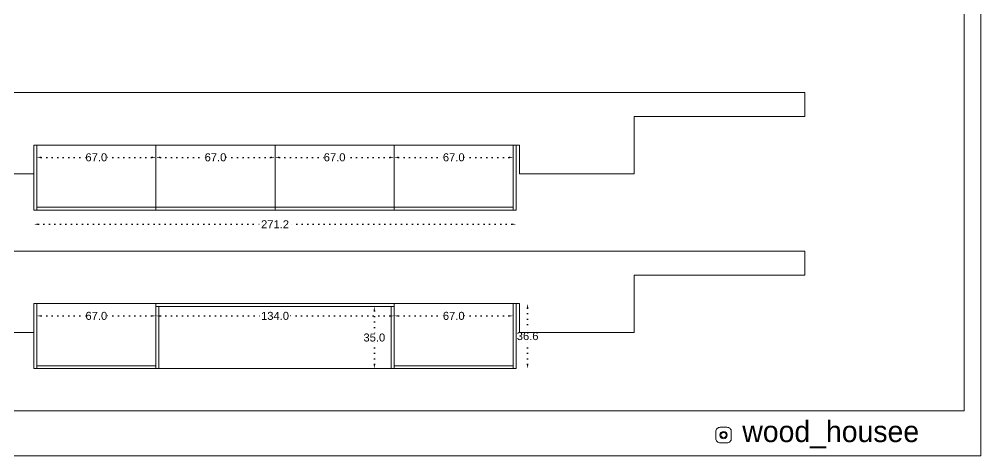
# Model space of a CAD drawing. Header units: inches. Extents: x -212 to 2684, y -258 to 1343.
# Drawn here: x 1216 to 1756, y -258 to -12 of the extents above; entities that cross this region are included whole.
import ezdxf

# ---------------------------------------------------------------- set-up
doc = ezdxf.new("R2010")
doc.units = ezdxf.units.IN
doc.header["$MEASUREMENT"] = 0
doc.linetypes.add('ACAD_ISO07W100', pattern=[3, 0, -3])
doc.styles.get("Standard").update_dxf_attribs({"font": 'arial.ttf'})
doc.dimstyles.get("Standard").update_dxf_attribs({"dimtxt": 4.5, "dimasz": 2.5, "dimexe": 0.18, "dimexo": 0.0625, "dimgap": 0.09, "dimtad": 0, "dimtih": 1, "dimtoh": 1, "dimdec": 1, "dimzin": 0, "dimdsep": 46, "dimtxsty": 'Standard', "dimcen": 0.09, "dimse1": 1, "dimse2": 1, "dimadec": 0, "dimazin": 0, "dimtfac": 1, "dimtdec": 1, "dimtofl": 0, "dimtmove": 0, "dimatfit": 3, "dimfxl": 1, "dimtolj": 1, "dimtzin": 0, "dimarcsym": 0})

# ---------------------------------------------------------------- blocks, each defined once
blk = doc.blocks.new('*D15')
at = {"color": 0, "linetype": 'ACAD_ISO07W100', "lineweight": -2, "transparency": 16777216}
for p, q in [((1228.02, -89.78), (1253.08, -89.78)), ((1290.02, -89.78), (1264.96, -89.78))]:
    blk.add_line(p, q, dxfattribs=at)
at = {"color": 0, "transparency": 16777216}
for points in [[(1228.02, -89.36), (1228.02, -90.2), (1225.52, -89.78)], [(1290.02, -89.36), (1290.02, -90.2), (1292.52, -89.78)]]:
    blk.add_solid(points, dxfattribs=at)
at = {"layer": 'Defpoints', "color": 0, "transparency": 16777216}
for p in [(1225.52, -82.87), (1292.52, -82.87), (1225.52, -89.78)]:
    blk.add_point(p, dxfattribs=at)
at = {"color": 0, "lineweight": 20, "transparency": 16777216, "insert": (1259.02, -89.78), "char_height": 4.5, "attachment_point": 5}
blk.add_mtext('\\A1;67.0', dxfattribs=at)
blk = doc.blocks.new('*D16')
at = {"color": 0, "linetype": 'ACAD_ISO07W100', "lineweight": -2, "transparency": 16777216}
for p, q in [((1295.02, -89.78), (1320.08, -89.78)), ((1357.02, -89.78), (1331.96, -89.78))]:
    blk.add_line(p, q, dxfattribs=at)
at = {"color": 0, "transparency": 16777216}
for points in [[(1295.02, -89.36), (1295.02, -90.2), (1292.52, -89.78)], [(1357.02, -89.36), (1357.02, -90.2), (1359.52, -89.78)]]:
    blk.add_solid(points, dxfattribs=at)
at = {"layer": 'Defpoints', "color": 0, "transparency": 16777216}
for p in [(1292.52, -82.87), (1359.52, -82.87), (1292.52, -89.78)]:
    blk.add_point(p, dxfattribs=at)
at = {"color": 0, "lineweight": 20, "transparency": 16777216, "insert": (1326.02, -89.78), "char_height": 4.5, "attachment_point": 5}
blk.add_mtext('\\A1;67.0', dxfattribs=at)
blk = doc.blocks.new('*D17')
at = {"color": 0, "linetype": 'ACAD_ISO07W100', "lineweight": -2, "transparency": 16777216}
for p, q in [((1362.02, -89.78), (1387.08, -89.78)), ((1424.02, -89.78), (1398.96, -89.78))]:
    blk.add_line(p, q, dxfattribs=at)
at = {"color": 0, "transparency": 16777216}
for points in [[(1362.02, -89.36), (1362.02, -90.2), (1359.52, -89.78)], [(1424.02, -89.36), (1424.02, -90.2), (1426.52, -89.78)]]:
    blk.add_solid(points, dxfattribs=at)
at = {"layer": 'Defpoints', "color": 0, "transparency": 16777216}
for p in [(1359.52, -82.87), (1426.52, -82.87), (1359.52, -89.78)]:
    blk.add_point(p, dxfattribs=at)
at = {"color": 0, "lineweight": 20, "transparency": 16777216, "insert": (1393.02, -89.78), "char_height": 4.5, "attachment_point": 5}
blk.add_mtext('\\A1;67.0', dxfattribs=at)
blk = doc.blocks.new('*D18')
at = {"color": 0, "linetype": 'ACAD_ISO07W100', "lineweight": -2, "transparency": 16777216}
for p, q in [((1429.02, -89.78), (1454.08, -89.78)), ((1491.02, -89.78), (1465.96, -89.78))]:
    blk.add_line(p, q, dxfattribs=at)
at = {"color": 0, "transparency": 16777216}
for points in [[(1429.02, -89.36), (1429.02, -90.2), (1426.52, -89.78)], [(1491.02, -89.36), (1491.02, -90.2), (1493.52, -89.78)]]:
    blk.add_solid(points, dxfattribs=at)
at = {"layer": 'Defpoints', "color": 0, "transparency": 16777216}
for p in [(1426.52, -82.87), (1493.52, -82.87), (1426.52, -89.78)]:
    blk.add_point(p, dxfattribs=at)
at = {"color": 0, "lineweight": 20, "transparency": 16777216, "insert": (1460.02, -89.78), "char_height": 4.5, "attachment_point": 5}
blk.add_mtext('\\A1;67.0', dxfattribs=at)
blk = doc.blocks.new('*D20')
at = {"color": 0, "linetype": 'ACAD_ISO07W100', "lineweight": -2, "transparency": 16777216}
for p, q in [((1228.02, -179.03), (1253.08, -179.03)), ((1290.02, -179.03), (1264.96, -179.03))]:
    blk.add_line(p, q, dxfattribs=at)
at = {"color": 0, "transparency": 16777216}
for points in [[(1228.02, -178.62), (1228.02, -179.45), (1225.52, -179.03)], [(1290.02, -178.62), (1290.02, -179.45), (1292.52, -179.03)]]:
    blk.add_solid(points, dxfattribs=at)
at = {"layer": 'Defpoints', "color": 0, "transparency": 16777216}
for p in [(1225.52, -172.12), (1292.52, -172.12), (1292.52, -179.03)]:
    blk.add_point(p, dxfattribs=at)
at = {"color": 0, "lineweight": 20, "transparency": 16777216, "insert": (1259.02, -179.03), "char_height": 4.5, "attachment_point": 5}
blk.add_mtext('\\A1;67.0', dxfattribs=at)
blk = doc.blocks.new('*D21')
at = {"color": 0, "linetype": 'ACAD_ISO07W100', "lineweight": -2, "transparency": 16777216}
for p, q in [((1295.02, -179.03), (1352.06, -179.03)), ((1424.02, -179.03), (1366.98, -179.03))]:
    blk.add_line(p, q, dxfattribs=at)
at = {"color": 0, "transparency": 16777216}
for points in [[(1295.02, -178.62), (1295.02, -179.45), (1292.52, -179.03)], [(1424.02, -178.62), (1424.02, -179.45), (1426.52, -179.03)]]:
    blk.add_solid(points, dxfattribs=at)
at = {"layer": 'Defpoints', "color": 0, "transparency": 16777216}
for p in [(1292.52, -172.12), (1426.52, -172.12), (1426.52, -179.03)]:
    blk.add_point(p, dxfattribs=at)
at = {"color": 0, "lineweight": 20, "transparency": 16777216, "insert": (1359.52, -179.03), "char_height": 4.5, "attachment_point": 5}
blk.add_mtext('\\A1;134.0', dxfattribs=at)
blk = doc.blocks.new('*D22')
at = {"color": 0, "linetype": 'ACAD_ISO07W100', "lineweight": -2, "transparency": 16777216}
for p, q in [((1429.02, -179.03), (1454.08, -179.03)), ((1491.02, -179.03), (1465.96, -179.03))]:
    blk.add_line(p, q, dxfattribs=at)
at = {"color": 0, "transparency": 16777216}
for points in [[(1429.02, -178.62), (1429.02, -179.45), (1426.52, -179.03)], [(1491.02, -178.62), (1491.02, -179.45), (1493.52, -179.03)]]:
    blk.add_solid(points, dxfattribs=at)
at = {"layer": 'Defpoints', "color": 0, "transparency": 16777216}
for p in [(1426.52, -172.12), (1493.52, -172.12), (1493.52, -179.03)]:
    blk.add_point(p, dxfattribs=at)
at = {"color": 0, "lineweight": 20, "transparency": 16777216, "insert": (1460.02, -179.03), "char_height": 4.5, "attachment_point": 5}
blk.add_mtext('\\A1;67.0', dxfattribs=at)
blk = doc.blocks.new('*D24')
at = {"color": 0, "linetype": 'ACAD_ISO07W100', "lineweight": -2, "transparency": 16777216}
for p, q in [((1415.37, -176.22), (1415.37, -188.83)), ((1415.37, -206.22), (1415.37, -193.61))]:
    blk.add_line(p, q, dxfattribs=at)
at = {"color": 0, "transparency": 16777216}
for points in [[(1414.95, -176.22), (1415.78, -176.22), (1415.37, -173.72)], [(1414.95, -206.22), (1415.78, -206.22), (1415.37, -208.72)]]:
    blk.add_solid(points, dxfattribs=at)
at = {"layer": 'Defpoints', "color": 0, "transparency": 16777216}
for p in [(1424.92, -173.72), (1415.37, -208.72), (1424.92, -208.72)]:
    blk.add_point(p, dxfattribs=at)
at = {"color": 0, "lineweight": 20, "transparency": 16777216, "insert": (1415.37, -191.22), "char_height": 4.5, "attachment_point": 5}
blk.add_mtext('\\A1;35.0', dxfattribs=at)
blk = doc.blocks.new('*D25')
at = {"color": 0, "linetype": 'ACAD_ISO07W100', "lineweight": -2, "transparency": 16777216}
for p, q in [((1501.56, -174.62), (1501.56, -188.03)), ((1501.56, -206.22), (1501.56, -192.81))]:
    blk.add_line(p, q, dxfattribs=at)
at = {"color": 0, "transparency": 16777216}
for points in [[(1501.15, -174.62), (1501.98, -174.62), (1501.56, -172.12)], [(1501.15, -206.22), (1501.98, -206.22), (1501.56, -208.72)]]:
    blk.add_solid(points, dxfattribs=at)
at = {"layer": 'Defpoints', "color": 0, "transparency": 16777216}
for p in [(1495.12, -172.12), (1501.56, -172.12), (1495.12, -208.72)]:
    blk.add_point(p, dxfattribs=at)
at = {"color": 0, "lineweight": 20, "transparency": 16777216, "insert": (1501.56, -190.42), "char_height": 4.5, "attachment_point": 5}
blk.add_mtext('\\A1;36.6', dxfattribs=at)
blk = doc.blocks.new('*D103')
at = {"color": 0, "linetype": 'ACAD_ISO07W100', "lineweight": -2, "transparency": 16777216}
for p, q in [((1226.42, -127.45), (1351.82, -127.45)), ((1492.62, -127.45), (1367.22, -127.45))]:
    blk.add_line(p, q, dxfattribs=at)
at = {"color": 0, "transparency": 16777216}
for points in [[(1226.42, -127.03), (1226.42, -127.87), (1223.92, -127.45)], [(1492.62, -127.03), (1492.62, -127.87), (1495.12, -127.45)]]:
    blk.add_solid(points, dxfattribs=at)
at = {"layer": 'Defpoints', "color": 0, "transparency": 16777216}
for p in [(1223.92, -119.47), (1495.12, -119.47), (1495.12, -127.45)]:
    blk.add_point(p, dxfattribs=at)
at = {"color": 0, "lineweight": 20, "transparency": 16777216, "insert": (1359.52, -127.45), "char_height": 4.5, "attachment_point": 5}
blk.add_mtext('\\A1;271.2', dxfattribs=at)

msp = doc.modelspace()

# ---------------------------------------------------------------- linework, layer by layer
at = {"lineweight": 20}
for p, q in [((994.02, -53.33), (1657.47, -53.33)), ((1657.47, -66.77), (1657.47, -53.33)), ((1561.52, -99.07), (1561.52, -66.77)), ((1561.52, -66.77), (1657.47, -66.77)), ((1561.52, -99.07), (1561.52, -67.77)), ((1223.92, -99.07), (1223.92, -82.87)), ((1223.92, -99.07), (1223.92, -82.87)), ((1223.92, -82.87), (1497.02, -82.87)), ((1225.52, -119.47), (1225.52, -82.87)), ((1292.52, -119.47), (1292.52, -82.87)), ((1359.52, -119.47), (1359.52, -82.87)), ((1426.52, -119.47), (1426.52, -82.87)), ((1493.52, -119.47), (1493.52, -82.87)), ((1495.12, -119.47), (1495.12, -82.87)), ((1497.02, -99.07), (1497.02, -82.87)), ((1160.62, -99.07), (1223.92, -99.07)), ((1223.92, -119.47), (1223.92, -99.07)), ((1497.02, -99.07), (1561.52, -99.07)), ((1225.52, -117.87), (1493.52, -117.87)), ((1223.92, -119.47), (1495.12, -119.47)), ((994.02, -142.58), (1657.47, -142.58)), ((1657.47, -156.02), (1657.47, -142.58)), ((1561.52, -188.32), (1561.52, -156.02)), ((1561.52, -156.02), (1657.47, -156.02)), ((1561.52, -188.32), (1561.52, -157.02)), ((1223.92, -188.32), (1223.92, -172.12)), ((1223.92, -188.32), (1223.92, -172.12)), ((1223.92, -172.12), (1497.02, -172.12)), ((1225.52, -208.72), (1225.52, -172.12)), ((1292.52, -208.72), (1292.52, -172.12)), ((1426.52, -208.72), (1426.52, -172.12)), ((1493.52, -208.72), (1493.52, -172.12)), ((1495.12, -208.72), (1495.12, -172.12)), ((1497.02, -188.32), (1497.02, -172.12)), ((1292.52, -173.72), (1426.52, -173.72)), ((1294.12, -208.72), (1294.12, -173.72)), ((1424.92, -208.72), (1424.92, -173.72)), ((1160.62, -188.32), (1223.92, -188.32)), ((1223.92, -208.72), (1223.92, -188.32)), ((1497.02, -188.32), (1561.52, -188.32)), ((1223.92, -208.72), (1495.12, -208.72)), ((1225.52, -207.12), (1292.52, -207.12)), ((1426.52, -207.12), (1493.52, -207.12))]:
    msp.add_line(p, q, dxfattribs=at)
for points in [[(930.79, -257.76), (1756.42, -257.76), (1756.42, 326.02), (930.79, 326.02)], [(937.23, -232.37), (1747.14, -232.37), (1747.14, 294.21), (937.23, 294.21)]]:
    msp.add_lwpolyline(points, close=True, dxfattribs=at)
msp.add_lwpolyline([(1609.88, -250.43), (1613.69, -250.43, 0.414214), (1616.14, -247.98), (1616.14, -244.17, 0.414214), (1613.69, -241.72), (1609.88, -241.72, 0.414214), (1607.43, -244.17), (1607.43, -247.98, 0.414214)], format="xyb", close=True, dxfattribs=at)
for radius in [2.06, 1.52]:
    msp.add_circle((1611.78, -246.08), radius, dxfattribs=at)

# ---------------------------------------------------------------- texts
at = {"lineweight": 20, "insert": (1622.32, -238.1), "char_height": 11.94, "attachment_point": 1}
msp.add_mtext_dynamic_manual_height_columns('{\\fPlantagenet Cherokee|b0|i0|c0|p18;wood_housee}', width=2.3387, gutter_width=58.98, heights=[0.369], dxfattribs=at)

# ---------------------------------------------------------------- dimensions: what is measured, and where the dimension line sits
at = {"lineweight": 20}
for base, p1, p2, picture, middle in [((1225.52, -89.78), (1292.52, -82.87), (1225.52, -82.87), '*D15', (1259.02, -89.78)), ((1292.52, -89.78), (1359.52, -82.87), (1292.52, -82.87), '*D16', (1326.02, -89.78)), ((1359.52, -89.78), (1426.52, -82.87), (1359.52, -82.87), '*D17', (1393.02, -89.78)), ((1426.52, -89.78), (1493.52, -82.87), (1426.52, -82.87), '*D18', (1460.02, -89.78)), ((1495.12, -127.45), (1223.92, -119.47), (1495.12, -119.47), '*D103', (1359.52, -127.45)), ((1292.52, -179.03), (1225.52, -172.12), (1292.52, -172.12), '*D20', (1259.02, -179.03)), ((1426.52, -179.03), (1292.52, -172.12), (1426.52, -172.12), '*D21', (1359.52, -179.03)), ((1493.52, -179.03), (1426.52, -172.12), (1493.52, -172.12), '*D22', (1460.02, -179.03))]:
    dim = msp.add_linear_dim(base=base, p1=p1, p2=p2, dimstyle='Standard', dxfattribs=at)
    dim.commit()
    dim.dimension.update_dxf_attribs({"geometry": picture, "text_midpoint": middle})
for base, p1, p2, angle, picture, middle in [((1501.56, -172.12), (1495.12, -208.72), (1495.12, -172.12), 270, '*D25', (1501.56, -190.42)), ((1415.37, -208.72), (1424.92, -173.72), (1424.92, -208.72), 90, '*D24', (1415.37, -191.22))]:
    dim = msp.add_linear_dim(base=base, p1=p1, p2=p2, angle=angle, dimstyle='Standard', dxfattribs=at)
    dim.commit()
    dim.dimension.update_dxf_attribs({"geometry": picture, "text_midpoint": middle})

doc.saveas('drawing.dxf')
